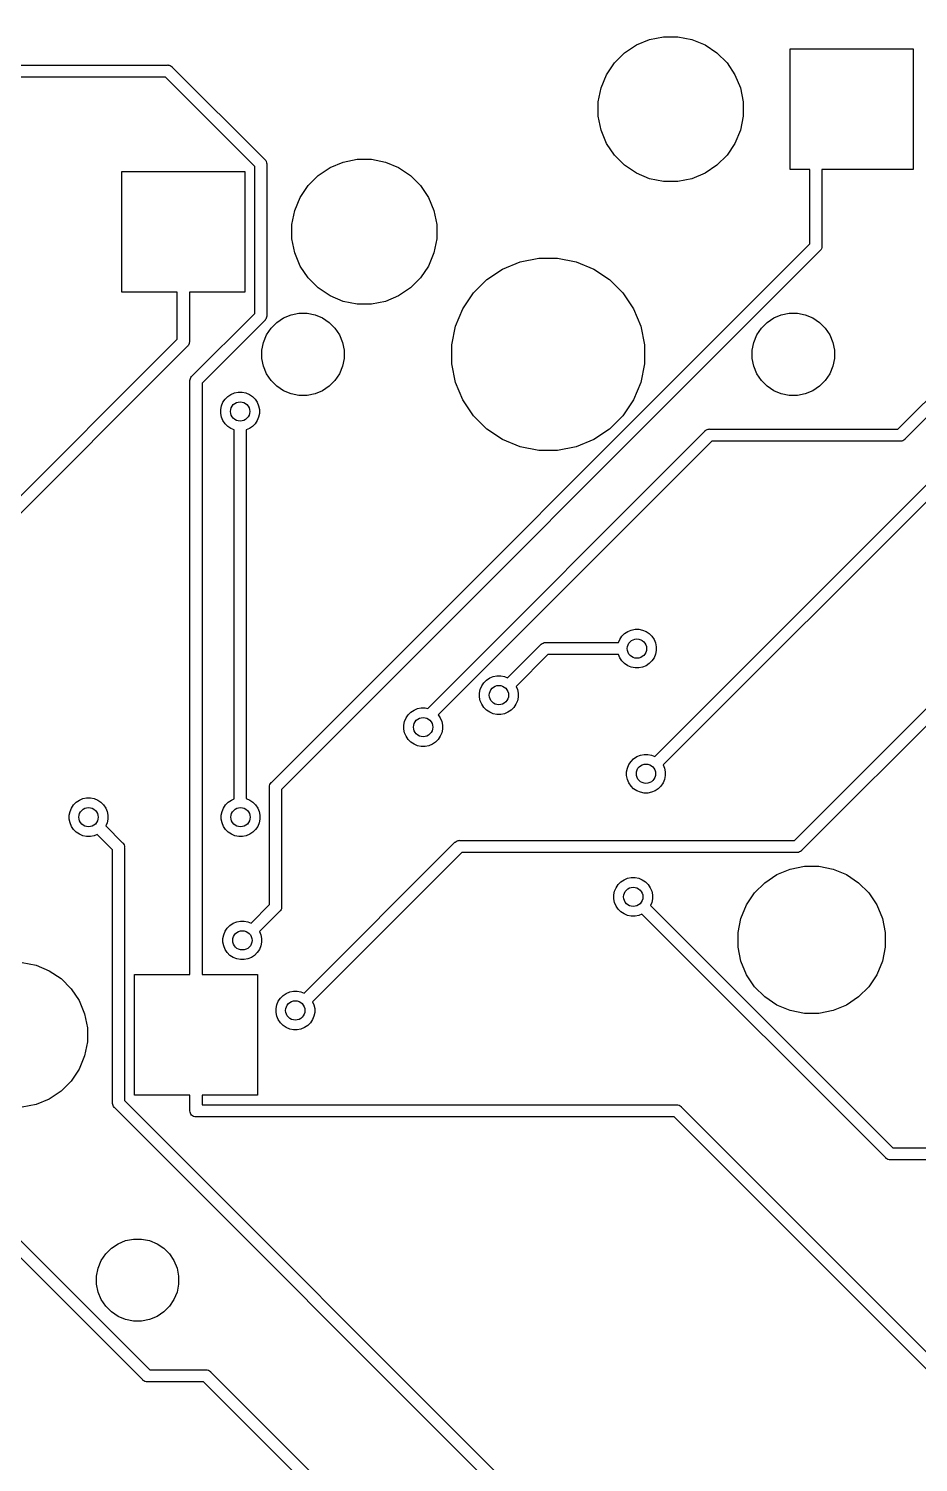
# Model space of a CAD drawing. Extents: x 1.2 to 14.9, y -4.9 to -0.3.
# Drawn here: x 10.506 to 11.232, y -3.134 to -1.964 of the extents above; entities that cross this region are included whole.
import ezdxf

# ---------------------------------------------------------------- set-up
doc = ezdxf.new("R2010")
doc.units = 0
doc.header["$MEASUREMENT"] = 0
doc.layers.add('BLACK', color=7, linetype='CONTINUOUS')

msp = doc.modelspace()

# ---------------------------------------------------------------- linework, layer by layer
at = {"layer": 'BLACK', "linetype": 'CONTINUOUS'}
for p, q in [((11.0169, -2.55794), (12.2176, -1.35726)), ((12.2233, -1.36549), (11.0239, -2.5649)), ((11.2154, -2.29093), (11.7995, -1.70678)), ((11.8065, -1.71374), (11.221, -2.29916)), ((11.002, -1.97767), (11.0128, -1.97321)), ((11.0128, -1.97321), (11.0242, -1.97094)), ((11.0242, -1.97094), (11.0358, -1.97094)), ((11.0358, -1.97094), (11.0472, -1.97321)), ((11.0472, -1.97321), (11.058, -1.97767)), ((10.9841, -1.99235), (10.9924, -1.98413)), ((10.9924, -1.98413), (11.002, -1.97767)), ((11.058, -1.97767), (11.0676, -1.98413)), ((11.0676, -1.98413), (11.0759, -1.99235)), ((11.1274, -2.07921), (11.1274, -1.98079)), ((11.1274, -1.98079), (11.2278, -1.98079)), ((11.2278, -1.98079), (11.2278, -2.07921)), ((10.4728, -1.99407), (10.6195, -1.99407)), ((10.6195, -1.99407), (10.6197, -1.99404)), ((10.6197, -1.99404), (10.6199, -1.99407)), ((10.6199, -1.99407), (10.6199, -1.99407)), ((10.6199, -1.99407), (10.6207, -1.99414)), ((10.6207, -1.99414), (10.6216, -1.99442)), ((10.6216, -1.99442), (10.6224, -1.99488)), ((10.6224, -1.99488), (10.6232, -1.99549)), ((10.6232, -1.99549), (10.6233, -1.99568)), ((10.6233, -1.99568), (10.6988, -2.07113)), ((10.9777, -2.00203), (10.9841, -1.99235)), ((11.0759, -1.99235), (11.0823, -2.00203)), ((10.6177, -2.00391), (10.4728, -2.00391)), ((10.6906, -2.07681), (10.6177, -2.00391)), ((10.9732, -2.01277), (10.9777, -2.00203)), ((11.0823, -2.00203), (11.0868, -2.01277)), ((10.9709, -2.02418), (10.9732, -2.01277)), ((11.0868, -2.01277), (11.0891, -2.02418)), ((10.9709, -2.03582), (10.9709, -2.02418)), ((11.0891, -2.02418), (11.0891, -2.03582)), ((10.9732, -2.04723), (10.9709, -2.03582)), ((11.0891, -2.03582), (11.0868, -2.04723)), ((10.9777, -2.05797), (10.9732, -2.04723)), ((11.0868, -2.04723), (11.0823, -2.05797)), ((10.9841, -2.06765), (10.9777, -2.05797)), ((10.9924, -2.07587), (10.9841, -2.06765)), ((11.0759, -2.06765), (11.0676, -2.07587)), ((11.0823, -2.05797), (11.0759, -2.06765)), ((10.5822, -2.17921), (10.5822, -2.08079)), ((10.5822, -2.08079), (10.6826, -2.08079)), ((10.6826, -2.08079), (10.6826, -2.17921)), ((10.6906, -2.19664), (10.6906, -2.07681)), ((10.6988, -2.07113), (10.699, -2.07128)), ((10.699, -2.07128), (10.6991, -2.07147)), ((10.6991, -2.07147), (10.6991, -2.07147)), ((10.6991, -2.07147), (10.6996, -2.07203)), ((10.6996, -2.07203), (10.6998, -2.07248)), ((10.6998, -2.07248), (10.7, -2.07288)), ((10.7, -2.07288), (10.7003, -2.07381)), ((10.7003, -2.07381), (10.7004, -2.07453)), ((10.7004, -2.07453), (10.7004, -2.07453)), ((10.7004, -2.07453), (10.7004, -2.07478)), ((10.7004, -2.07478), (10.7004, -2.07502)), ((10.7004, -2.07502), (10.7004, -2.19844)), ((10.7424, -2.08413), (10.752, -2.07767)), ((10.752, -2.07767), (10.7628, -2.07321)), ((10.7628, -2.07321), (10.7742, -2.07094)), ((10.7742, -2.07094), (10.7858, -2.07094)), ((10.7858, -2.07094), (10.7972, -2.07321)), ((10.7972, -2.07321), (10.808, -2.07767)), ((10.808, -2.07767), (10.8176, -2.08413)), ((11.002, -2.08233), (10.9924, -2.07587)), ((11.0676, -2.07587), (11.058, -2.08233)), ((11.1434, -2.07921), (11.1274, -2.07921)), ((11.1434, -2.13992), (11.1434, -2.07921)), ((11.2278, -2.07921), (11.1533, -2.07921)), ((11.1533, -2.07921), (11.1533, -2.14172)), ((10.7277, -2.10203), (10.7341, -2.09235)), ((10.7341, -2.09235), (10.7424, -2.08413)), ((10.8176, -2.08413), (10.8259, -2.09235)), ((10.8259, -2.09235), (10.8323, -2.10203)), ((11.0128, -2.08679), (11.002, -2.08233)), ((11.0242, -2.08906), (11.0128, -2.08679)), ((11.0358, -2.08906), (11.0242, -2.08906)), ((11.0472, -2.08679), (11.0358, -2.08906)), ((11.058, -2.08233), (11.0472, -2.08679)), ((10.7232, -2.11277), (10.7277, -2.10203)), ((10.8323, -2.10203), (10.8368, -2.11277)), ((10.7209, -2.12418), (10.7232, -2.11277)), ((10.8368, -2.11277), (10.8391, -2.12418)), ((10.7209, -2.13582), (10.7209, -2.12418)), ((10.8391, -2.12418), (10.8391, -2.13582)), ((10.7232, -2.14723), (10.7209, -2.13582)), ((10.8391, -2.13582), (10.8368, -2.14723)), ((10.7043, -2.57911), (11.1434, -2.13992)), ((11.1517, -2.14561), (10.7125, -2.58479)), ((10.7277, -2.15797), (10.7232, -2.14723)), ((10.8368, -2.14723), (10.8323, -2.15797)), ((11.1519, -2.14545), (11.1517, -2.14561)), ((11.152, -2.14527), (11.1519, -2.14545)), ((11.1525, -2.1447), (11.152, -2.14527)), ((11.152, -2.14527), (11.152, -2.14527)), ((11.1526, -2.14456), (11.1525, -2.1447)), ((11.1529, -2.14385), (11.1526, -2.14456)), ((11.1532, -2.14292), (11.1529, -2.14385)), ((11.1533, -2.1422), (11.1532, -2.14292)), ((11.1533, -2.14172), (11.1533, -2.14196)), ((11.1533, -2.14196), (11.1533, -2.1422)), ((11.1533, -2.1422), (11.1533, -2.1422)), ((10.7341, -2.16765), (10.7277, -2.15797)), ((10.8323, -2.15797), (10.8259, -2.16765)), ((10.88, -2.16903), (10.8928, -2.16043)), ((10.8928, -2.16043), (10.9071, -2.15452)), ((10.9071, -2.15452), (10.9223, -2.1515)), ((10.9223, -2.1515), (10.9377, -2.1515)), ((10.9377, -2.1515), (10.9529, -2.15452)), ((10.9529, -2.15452), (10.9672, -2.16043)), ((10.9672, -2.16043), (10.98, -2.16903)), ((10.7424, -2.17587), (10.7341, -2.16765)), ((10.8259, -2.16765), (10.8176, -2.17587)), ((10.869, -2.17996), (10.88, -2.16903)), ((10.98, -2.16903), (10.991, -2.17996)), ((10.6274, -2.17921), (10.5822, -2.17921)), ((10.6274, -2.19178), (10.6274, -2.17921)), ((10.6826, -2.17921), (10.6373, -2.17921)), ((10.6373, -2.17921), (10.6373, -2.21951)), ((10.752, -2.18233), (10.7424, -2.17587)), ((10.7628, -2.18679), (10.752, -2.18233)), ((10.808, -2.18233), (10.7972, -2.18679)), ((10.8176, -2.17587), (10.808, -2.18233)), ((10.8604, -2.19282), (10.869, -2.17996)), ((10.991, -2.17996), (10.9996, -2.19282)), ((10.6274, -2.21772), (10.6274, -2.19178)), ((10.6393, -2.24787), (10.6906, -2.19664)), ((10.7141, -2.20031), (10.7202, -2.19779)), ((10.7202, -2.19779), (10.7267, -2.1965)), ((10.7267, -2.1965), (10.7333, -2.1965)), ((10.7333, -2.1965), (10.7398, -2.19779)), ((10.7398, -2.19779), (10.7459, -2.20031)), ((10.7742, -2.18906), (10.7628, -2.18679)), ((10.7858, -2.18906), (10.7742, -2.18906)), ((10.7972, -2.18679), (10.7858, -2.18906)), ((10.8545, -2.2071), (10.8604, -2.19282)), ((10.9996, -2.19282), (11.0055, -2.2071)), ((11.1141, -2.20031), (11.1202, -2.19779)), ((11.1202, -2.19779), (11.1267, -2.1965)), ((11.1267, -2.1965), (11.1333, -2.1965)), ((11.1311, -2.62637), (11.5604, -2.19709)), ((11.1333, -2.1965), (11.1398, -2.19779)), ((11.1398, -2.19779), (11.1459, -2.20031)), ((10.6988, -2.20233), (10.6476, -2.25356)), ((10.699, -2.20218), (10.6988, -2.20233)), ((10.6991, -2.20199), (10.699, -2.20218)), ((10.6996, -2.20143), (10.6991, -2.20199)), ((10.6991, -2.20199), (10.6991, -2.20199)), ((10.7, -2.20057), (10.6996, -2.20143)), ((10.6996, -2.20143), (10.6996, -2.20143)), ((10.7003, -2.19965), (10.7, -2.20057)), ((10.7004, -2.19892), (10.7003, -2.19965)), ((10.7003, -2.21413), (10.704, -2.20864)), ((10.7004, -2.19844), (10.7004, -2.19868)), ((10.7004, -2.19868), (10.7004, -2.19892)), ((10.7004, -2.19892), (10.7004, -2.19892)), ((10.704, -2.20864), (10.7086, -2.20398)), ((10.7086, -2.20398), (10.7141, -2.20031)), ((10.7459, -2.20031), (10.7514, -2.20398)), ((10.7514, -2.20398), (10.756, -2.20864)), ((10.756, -2.20864), (10.7597, -2.21413)), ((10.8515, -2.22227), (10.8545, -2.2071)), ((11.0055, -2.2071), (11.0085, -2.22227)), ((11.1003, -2.21413), (11.104, -2.20864)), ((11.104, -2.20864), (11.1086, -2.20398)), ((11.1086, -2.20398), (11.1141, -2.20031)), ((11.5686, -2.20278), (11.1368, -2.6346)), ((11.1459, -2.20031), (11.1514, -2.20398)), ((11.1514, -2.20398), (11.156, -2.20864)), ((11.156, -2.20864), (11.1597, -2.21413)), ((10.3198, -2.52536), (10.6274, -2.21772)), ((10.637, -2.2214), (10.6369, -2.22165)), ((10.6372, -2.22072), (10.637, -2.2214)), ((10.6373, -2.22), (10.6372, -2.22072)), ((10.6373, -2.21951), (10.6373, -2.21976)), ((10.6373, -2.21976), (10.6373, -2.22)), ((10.6373, -2.22), (10.6373, -2.22)), ((10.6965, -2.2267), (10.6978, -2.22023)), ((10.6978, -2.22023), (10.7003, -2.21413)), ((10.7597, -2.21413), (10.7622, -2.22023)), ((10.7622, -2.22023), (10.7635, -2.2267)), ((11.0965, -2.2267), (11.0978, -2.22023)), ((11.0978, -2.22023), (11.1003, -2.21413)), ((11.1597, -2.21413), (11.1622, -2.22023)), ((11.1622, -2.22023), (11.1635, -2.2267)), ((10.6357, -2.22341), (10.3255, -2.53359)), ((10.6359, -2.22325), (10.6357, -2.22341)), ((10.6361, -2.22296), (10.6359, -2.22325)), ((10.6365, -2.2225), (10.6361, -2.22296)), ((10.6369, -2.22165), (10.6365, -2.2225)), ((10.6965, -2.2333), (10.6965, -2.2267)), ((10.7635, -2.2267), (10.7635, -2.2333)), ((10.8515, -2.23773), (10.8515, -2.22227)), ((11.0085, -2.22227), (11.0085, -2.23773)), ((11.0965, -2.2333), (11.0965, -2.2267)), ((11.1635, -2.2267), (11.1635, -2.2333)), ((10.6978, -2.23977), (10.6965, -2.2333)), ((10.7003, -2.24587), (10.6978, -2.23977)), ((10.7622, -2.23977), (10.7597, -2.24587)), ((10.7635, -2.2333), (10.7622, -2.23977)), ((10.8545, -2.2529), (10.8515, -2.23773)), ((11.0085, -2.23773), (11.0055, -2.2529)), ((11.0978, -2.23977), (11.0965, -2.2333)), ((11.1003, -2.24587), (11.0978, -2.23977)), ((11.1622, -2.23977), (11.1597, -2.24587)), ((11.1635, -2.2333), (11.1622, -2.23977)), ((10.6377, -2.25128), (10.6378, -2.25056)), ((10.6377, -2.25152), (10.6377, -2.25128)), ((10.6377, -2.25128), (10.6377, -2.25128)), ((10.6377, -2.25176), (10.6377, -2.25152)), ((10.6377, -2.73579), (10.6377, -2.25176)), ((10.6378, -2.25056), (10.6381, -2.24963)), ((10.6381, -2.24963), (10.6385, -2.24878)), ((10.6385, -2.24878), (10.6391, -2.24803)), ((10.6391, -2.24803), (10.6393, -2.24787)), ((10.6476, -2.25356), (10.6476, -2.73579)), ((10.704, -2.25135), (10.7003, -2.24587)), ((10.7086, -2.25602), (10.704, -2.25135)), ((10.7141, -2.25969), (10.7086, -2.25602)), ((10.7514, -2.25602), (10.7459, -2.25969)), ((10.756, -2.25135), (10.7514, -2.25602)), ((10.7597, -2.24587), (10.756, -2.25135)), ((10.8604, -2.26718), (10.8545, -2.2529)), ((11.0055, -2.2529), (10.9996, -2.26718)), ((11.104, -2.25135), (11.1003, -2.24587)), ((11.1086, -2.25602), (11.104, -2.25135)), ((11.1141, -2.25969), (11.1086, -2.25602)), ((11.1514, -2.25602), (11.1459, -2.25969)), ((11.156, -2.25135), (11.1514, -2.25602)), ((11.1597, -2.24587), (11.156, -2.25135)), ((10.6647, -2.26914), (10.6665, -2.26656)), ((10.6665, -2.26656), (10.6687, -2.26437)), ((10.6687, -2.26437), (10.6712, -2.26264)), ((10.6712, -2.26264), (10.6741, -2.26146)), ((10.6741, -2.26146), (10.6771, -2.26085)), ((10.6771, -2.26085), (10.6803, -2.26085)), ((10.6803, -2.26085), (10.6833, -2.26146)), ((10.6833, -2.26146), (10.6862, -2.26264)), ((10.6862, -2.26264), (10.6887, -2.26437)), ((10.6887, -2.26437), (10.6909, -2.26656)), ((10.6909, -2.26656), (10.6927, -2.26914)), ((10.7202, -2.26221), (10.7141, -2.25969)), ((10.7267, -2.2635), (10.7202, -2.26221)), ((10.7333, -2.2635), (10.7267, -2.2635)), ((10.7398, -2.26221), (10.7333, -2.2635)), ((10.7459, -2.25969), (10.7398, -2.26221)), ((10.869, -2.28004), (10.8604, -2.26718)), ((10.9996, -2.26718), (10.991, -2.28004)), ((11.1202, -2.26221), (11.1141, -2.25969)), ((11.1267, -2.2635), (11.1202, -2.26221)), ((11.1333, -2.2635), (11.1267, -2.2635)), ((11.1398, -2.26221), (11.1333, -2.2635)), ((11.1459, -2.25969), (11.1398, -2.26221)), ((10.663, -2.27505), (10.6636, -2.272)), ((10.663, -2.27815), (10.663, -2.27505)), ((10.6636, -2.28119), (10.663, -2.27815)), ((10.6636, -2.272), (10.6647, -2.26914)), ((10.6927, -2.26914), (10.6938, -2.272)), ((10.6938, -2.272), (10.6944, -2.27505)), ((10.6944, -2.27815), (10.6938, -2.28119)), ((10.6944, -2.27505), (10.6944, -2.27815)), ((10.6647, -2.28406), (10.6636, -2.28119)), ((10.6665, -2.28664), (10.6647, -2.28406)), ((10.6687, -2.28883), (10.6665, -2.28664)), ((10.6712, -2.29055), (10.6687, -2.28883)), ((10.6738, -2.29161), (10.6712, -2.29055)), ((10.6738, -2.59262), (10.6738, -2.29161)), ((10.6862, -2.29055), (10.6836, -2.29161)), ((10.6836, -2.29161), (10.6836, -2.59236)), ((10.6887, -2.28883), (10.6862, -2.29055)), ((10.6909, -2.28664), (10.6887, -2.28883)), ((10.6927, -2.28406), (10.6909, -2.28664)), ((10.6938, -2.28119), (10.6927, -2.28406)), ((10.88, -2.29097), (10.869, -2.28004)), ((10.8928, -2.29957), (10.88, -2.29097)), ((10.98, -2.29097), (10.9672, -2.29957)), ((10.991, -2.28004), (10.98, -2.29097)), ((11.0587, -2.29173), (11.0596, -2.29128)), ((11.0596, -2.29128), (11.0598, -2.2912)), ((11.0598, -2.2912), (11.0605, -2.291)), ((11.0605, -2.291), (11.0612, -2.29093)), ((11.0612, -2.29093), (11.0615, -2.2909)), ((11.0612, -2.29093), (11.0612, -2.29093)), ((11.0615, -2.2909), (11.0617, -2.29093)), ((11.0617, -2.29093), (11.2154, -2.29093)), ((10.8317, -2.51871), (11.0578, -2.29254)), ((11.0635, -2.30077), (10.8403, -2.52401)), ((10.9071, -2.30548), (10.8928, -2.29957)), ((10.9672, -2.29957), (10.9529, -2.30548)), ((11.0578, -2.29254), (11.058, -2.29235)), ((11.058, -2.29235), (11.0582, -2.2922)), ((11.0582, -2.2922), (11.0587, -2.29173)), ((11.2172, -2.30077), (11.0635, -2.30077)), ((11.2174, -2.30079), (11.2172, -2.30077)), ((11.2176, -2.30077), (11.2174, -2.30079)), ((11.2184, -2.3007), (11.2176, -2.30077)), ((11.2176, -2.30077), (11.2176, -2.30077)), ((11.2193, -2.30042), (11.2184, -2.3007)), ((11.2201, -2.29996), (11.2193, -2.30042)), ((11.2209, -2.29934), (11.2201, -2.29996)), ((11.221, -2.29916), (11.2209, -2.29934)), ((10.9223, -2.3085), (10.9071, -2.30548)), ((10.9377, -2.3085), (10.9223, -2.3085)), ((10.9529, -2.30548), (10.9377, -2.3085)), ((10.9949, -2.45604), (10.9978, -2.45486)), ((10.9978, -2.45486), (11.0009, -2.45425)), ((11.0009, -2.45425), (11.004, -2.45425)), ((11.004, -2.45425), (11.007, -2.45486)), ((11.007, -2.45486), (11.0099, -2.45604)), ((10.8969, -2.49384), (10.9241, -2.46669)), ((10.9241, -2.46669), (10.9242, -2.4665)), ((10.9242, -2.4665), (10.9244, -2.46635)), ((10.9244, -2.46635), (10.925, -2.46589)), ((10.9244, -2.46635), (10.9244, -2.46635)), ((10.925, -2.46589), (10.9258, -2.46543)), ((10.925, -2.46589), (10.925, -2.46589)), ((10.925, -2.46589), (10.925, -2.46589)), ((10.9258, -2.46543), (10.9267, -2.46515)), ((10.9267, -2.46515), (10.9275, -2.46508)), ((10.9275, -2.46508), (10.9277, -2.46505)), ((10.9275, -2.46508), (10.9275, -2.46508)), ((10.9277, -2.46505), (10.928, -2.46508)), ((10.928, -2.46508), (10.9874, -2.46508)), ((10.9874, -2.46508), (10.9884, -2.46254)), ((10.9884, -2.46254), (10.9902, -2.45996)), ((10.9902, -2.45996), (10.9924, -2.45777)), ((10.9924, -2.45777), (10.9949, -2.45604)), ((11.0099, -2.45604), (11.0124, -2.45777)), ((11.0124, -2.45777), (11.0146, -2.45996)), ((11.0146, -2.45996), (11.0164, -2.46254)), ((11.0164, -2.46254), (11.0175, -2.46541)), ((11.0175, -2.46541), (11.0181, -2.46845)), ((10.9298, -2.47492), (10.9039, -2.5008)), ((10.9874, -2.47492), (10.9298, -2.47492)), ((10.9884, -2.47746), (10.9874, -2.47492)), ((10.9902, -2.48004), (10.9884, -2.47746)), ((11.0164, -2.47746), (11.0146, -2.48004)), ((11.0175, -2.47459), (11.0164, -2.47746)), ((11.0181, -2.47155), (11.0175, -2.47459)), ((11.0181, -2.46845), (11.0181, -2.47155)), ((10.9924, -2.48223), (10.9902, -2.48004)), ((10.9949, -2.48396), (10.9924, -2.48223)), ((10.9978, -2.48514), (10.9949, -2.48396)), ((11.0009, -2.48575), (10.9978, -2.48514)), ((11.004, -2.48575), (11.0009, -2.48575)), ((11.007, -2.48514), (11.004, -2.48575)), ((11.0099, -2.48396), (11.007, -2.48514)), ((11.0124, -2.48223), (11.0099, -2.48396)), ((11.0146, -2.48004), (11.0124, -2.48223)), ((10.8746, -2.50334), (10.8758, -2.50047)), ((10.8758, -2.50047), (10.8776, -2.49789)), ((10.8776, -2.49789), (10.8797, -2.4957)), ((10.8797, -2.4957), (10.8823, -2.49397)), ((10.8823, -2.49397), (10.8852, -2.49279)), ((10.8852, -2.49279), (10.8882, -2.49218)), ((10.8882, -2.49218), (10.8913, -2.49218)), ((10.8913, -2.49218), (10.8944, -2.49279)), ((10.8944, -2.49279), (10.8969, -2.49384)), ((10.9039, -2.5008), (10.9049, -2.50334)), ((10.874, -2.50638), (10.8746, -2.50334)), ((10.874, -2.50948), (10.874, -2.50638)), ((10.8746, -2.51252), (10.874, -2.50948)), ((10.8758, -2.51539), (10.8746, -2.51252)), ((10.9049, -2.51252), (10.9037, -2.51539)), ((10.9049, -2.50334), (10.9055, -2.50638)), ((10.9055, -2.50948), (10.9049, -2.51252)), ((10.9055, -2.50638), (10.9055, -2.50948)), ((10.8141, -2.52658), (10.8158, -2.524)), ((10.8158, -2.524), (10.818, -2.52181)), ((10.818, -2.52181), (10.8206, -2.52009)), ((10.8206, -2.52009), (10.8235, -2.5189)), ((10.8235, -2.5189), (10.8265, -2.5183)), ((10.8265, -2.5183), (10.8296, -2.5183)), ((10.8296, -2.5183), (10.8317, -2.51871)), ((10.8403, -2.52401), (10.842, -2.52658)), ((10.8776, -2.51797), (10.8758, -2.51539)), ((10.8797, -2.52016), (10.8776, -2.51797)), ((10.8823, -2.52188), (10.8797, -2.52016)), ((10.8852, -2.52307), (10.8823, -2.52188)), ((10.8882, -2.52368), (10.8852, -2.52307)), ((10.8913, -2.52368), (10.8882, -2.52368)), ((10.8944, -2.52307), (10.8913, -2.52368)), ((10.8972, -2.52188), (10.8944, -2.52307)), ((10.8998, -2.52016), (10.8972, -2.52188)), ((10.902, -2.51797), (10.8998, -2.52016)), ((10.9037, -2.51539), (10.902, -2.51797)), ((10.8123, -2.53249), (10.8129, -2.52945)), ((10.8123, -2.53559), (10.8123, -2.53249)), ((10.8129, -2.53864), (10.8123, -2.53559)), ((10.8129, -2.52945), (10.8141, -2.52658)), ((10.842, -2.52658), (10.8432, -2.52945)), ((10.8432, -2.52945), (10.8438, -2.53249)), ((10.8438, -2.53559), (10.8432, -2.53864)), ((10.8438, -2.53249), (10.8438, -2.53559)), ((10.8141, -2.5415), (10.8129, -2.53864)), ((10.8158, -2.54408), (10.8141, -2.5415)), ((10.818, -2.54628), (10.8158, -2.54408)), ((10.8206, -2.548), (10.818, -2.54628)), ((10.8235, -2.54919), (10.8206, -2.548)), ((10.8355, -2.548), (10.8326, -2.54919)), ((10.8381, -2.54628), (10.8355, -2.548)), ((10.8403, -2.54408), (10.8381, -2.54628)), ((10.842, -2.5415), (10.8403, -2.54408)), ((10.8432, -2.53864), (10.842, -2.5415)), ((10.8265, -2.54979), (10.8235, -2.54919)), ((10.8296, -2.54979), (10.8265, -2.54979)), ((10.8326, -2.54919), (10.8296, -2.54979)), ((10.9976, -2.56199), (10.9997, -2.5598)), ((10.9997, -2.5598), (11.0023, -2.55808)), ((11.0023, -2.55808), (11.0052, -2.55689)), ((11.0052, -2.55689), (11.0082, -2.55628)), ((11.0082, -2.55628), (11.0113, -2.55628)), ((11.0113, -2.55628), (11.0144, -2.55689)), ((11.0144, -2.55689), (11.0169, -2.55794)), ((10.994, -2.57048), (10.9946, -2.56744)), ((10.994, -2.57358), (10.994, -2.57048)), ((10.9946, -2.56744), (10.9958, -2.56457)), ((10.9958, -2.56457), (10.9976, -2.56199)), ((11.0239, -2.5649), (11.0249, -2.56744)), ((11.0249, -2.56744), (11.0255, -2.57048)), ((11.0255, -2.57048), (11.0255, -2.57358)), ((10.7026, -2.58251), (10.7027, -2.58179)), ((10.7026, -2.58276), (10.7026, -2.58251)), ((10.7026, -2.58251), (10.7026, -2.58251)), ((10.7026, -2.583), (10.7026, -2.58276)), ((10.7026, -2.67877), (10.7026, -2.583)), ((10.7027, -2.58179), (10.703, -2.58086)), ((10.703, -2.58086), (10.7035, -2.58001)), ((10.7035, -2.58001), (10.7041, -2.57926)), ((10.7041, -2.57926), (10.7043, -2.57911)), ((10.9946, -2.57663), (10.994, -2.57358)), ((10.9958, -2.57949), (10.9946, -2.57663)), ((10.9976, -2.58207), (10.9958, -2.57949)), ((10.9997, -2.58426), (10.9976, -2.58207)), ((11.022, -2.58207), (11.0198, -2.58426)), ((11.0237, -2.57949), (11.022, -2.58207)), ((11.0249, -2.57663), (11.0237, -2.57949)), ((11.0255, -2.57358), (11.0249, -2.57663)), ((10.5428, -2.59746), (10.545, -2.59527)), ((10.545, -2.59527), (10.5475, -2.59354)), ((10.5475, -2.59354), (10.5504, -2.59236)), ((10.5504, -2.59236), (10.5534, -2.59175)), ((10.5534, -2.59175), (10.5565, -2.59175)), ((10.5565, -2.59175), (10.5596, -2.59236)), ((10.5596, -2.59236), (10.5625, -2.59354)), ((10.5625, -2.59354), (10.565, -2.59527)), ((10.565, -2.59527), (10.5672, -2.59746)), ((10.6668, -2.59746), (10.669, -2.59527)), ((10.669, -2.59527), (10.6716, -2.59354)), ((10.6716, -2.59354), (10.6738, -2.59262)), ((10.6836, -2.59236), (10.6865, -2.59354)), ((10.6865, -2.59354), (10.6891, -2.59527)), ((10.6891, -2.59527), (10.6912, -2.59746)), ((10.7125, -2.58479), (10.7125, -2.68057)), ((11.0023, -2.58599), (10.9997, -2.58426)), ((11.0052, -2.58717), (11.0023, -2.58599)), ((11.0082, -2.58778), (11.0052, -2.58717)), ((11.0113, -2.58778), (11.0082, -2.58778)), ((11.0144, -2.58717), (11.0113, -2.58778)), ((11.0172, -2.58599), (11.0144, -2.58717)), ((11.0198, -2.58426), (11.0172, -2.58599)), ((10.5392, -2.60595), (10.5399, -2.60291)), ((10.5392, -2.60905), (10.5392, -2.60595)), ((10.5399, -2.60291), (10.541, -2.60004)), ((10.541, -2.60004), (10.5428, -2.59746)), ((10.5672, -2.59746), (10.569, -2.60004)), ((10.569, -2.60004), (10.5701, -2.60291)), ((10.5701, -2.60291), (10.5707, -2.60595)), ((10.5707, -2.60595), (10.5707, -2.60905)), ((10.6633, -2.60595), (10.6639, -2.60291)), ((10.6633, -2.60905), (10.6633, -2.60595)), ((10.6639, -2.60291), (10.6651, -2.60004)), ((10.6651, -2.60004), (10.6668, -2.59746)), ((10.6912, -2.59746), (10.693, -2.60004)), ((10.693, -2.60004), (10.6942, -2.60291)), ((10.6942, -2.60291), (10.6948, -2.60595)), ((10.6948, -2.60595), (10.6948, -2.60905)), ((10.5399, -2.61209), (10.5392, -2.60905)), ((10.541, -2.61496), (10.5399, -2.61209)), ((10.5428, -2.61754), (10.541, -2.61496)), ((10.545, -2.61973), (10.5428, -2.61754)), ((10.5701, -2.61209), (10.5691, -2.61463)), ((10.5691, -2.61463), (10.5828, -2.62837)), ((10.5707, -2.60905), (10.5701, -2.61209)), ((10.6639, -2.61209), (10.6633, -2.60905)), ((10.6651, -2.61496), (10.6639, -2.61209)), ((10.6668, -2.61754), (10.6651, -2.61496)), ((10.669, -2.61973), (10.6668, -2.61754)), ((10.6912, -2.61754), (10.6891, -2.61973)), ((10.693, -2.61496), (10.6912, -2.61754)), ((10.6942, -2.61209), (10.693, -2.61496)), ((10.6948, -2.60905), (10.6942, -2.61209)), ((10.5992, -3.06642), (10.1635, -2.63066)), ((10.1692, -2.62243), (10.6049, -3.05819)), ((10.5475, -2.62146), (10.545, -2.61973)), ((10.5504, -2.62264), (10.5475, -2.62146)), ((10.5534, -2.62325), (10.5504, -2.62264)), ((10.5565, -2.62325), (10.5534, -2.62325)), ((10.5596, -2.62264), (10.5565, -2.62325)), ((10.5621, -2.62159), (10.5596, -2.62264)), ((10.5746, -2.63406), (10.5621, -2.62159)), ((10.5828, -2.62837), (10.583, -2.62853)), ((10.583, -2.62853), (10.5832, -2.62871)), ((10.5832, -2.62871), (10.5832, -2.62871)), ((10.5832, -2.62871), (10.5834, -2.62898)), ((10.5834, -2.62898), (10.5836, -2.62928)), ((10.5836, -2.62928), (10.5841, -2.63013)), ((10.5841, -2.63013), (10.5844, -2.63106)), ((10.6716, -2.62146), (10.669, -2.61973)), ((10.6744, -2.62264), (10.6716, -2.62146)), ((10.6775, -2.62325), (10.6744, -2.62264)), ((10.6806, -2.62325), (10.6775, -2.62325)), ((10.6836, -2.62264), (10.6806, -2.62325)), ((10.6865, -2.62146), (10.6836, -2.62264)), ((10.6891, -2.61973), (10.6865, -2.62146)), ((10.7309, -2.75101), (10.8539, -2.62799)), ((10.8539, -2.62799), (10.8541, -2.6278)), ((10.8541, -2.6278), (10.8548, -2.62718)), ((10.8548, -2.62718), (10.8557, -2.62673)), ((10.8557, -2.62673), (10.8566, -2.62645)), ((10.8566, -2.62645), (10.8573, -2.62637)), ((10.8573, -2.62637), (10.8575, -2.62635)), ((10.8573, -2.62637), (10.8573, -2.62637)), ((10.8575, -2.62635), (10.8578, -2.62637)), ((10.8578, -2.62637), (11.1311, -2.62637)), ((10.5746, -2.84046), (10.5746, -2.63406)), ((10.5844, -2.63106), (10.5844, -2.63178)), ((10.5844, -2.63178), (10.5844, -2.63178)), ((10.5844, -2.63178), (10.5845, -2.63202)), ((10.5845, -2.63202), (10.5844, -2.63226)), ((10.5844, -2.63226), (10.5844, -2.83867)), ((10.8596, -2.63622), (10.7378, -2.75797)), ((11.1329, -2.63622), (10.8596, -2.63622)), ((11.1331, -2.63624), (11.1329, -2.63622)), ((11.1333, -2.63622), (11.1331, -2.63624)), ((11.1341, -2.63615), (11.1333, -2.63622)), ((11.1333, -2.63622), (11.1333, -2.63622)), ((11.135, -2.63586), (11.1341, -2.63615)), ((11.1359, -2.63541), (11.135, -2.63586)), ((11.1366, -2.63479), (11.1359, -2.63541)), ((11.1368, -2.6346), (11.1366, -2.63479)), ((11.1166, -2.65433), (11.1275, -2.64981)), ((11.1275, -2.64981), (11.1391, -2.6475)), ((11.1391, -2.6475), (11.1509, -2.6475)), ((11.1509, -2.6475), (11.1625, -2.64981)), ((11.1625, -2.64981), (11.1734, -2.65433)), ((10.9842, -2.66787), (10.9854, -2.66501)), ((10.9854, -2.66501), (10.9871, -2.66243)), ((10.9871, -2.66243), (10.9893, -2.66024)), ((10.9893, -2.66024), (10.9919, -2.65851)), ((10.9919, -2.65851), (10.9948, -2.65733)), ((10.9948, -2.65733), (10.9978, -2.65672)), ((10.9978, -2.65672), (11.0009, -2.65672)), ((11.0009, -2.65672), (11.004, -2.65733)), ((11.004, -2.65733), (11.0068, -2.65851)), ((11.0068, -2.65851), (11.0094, -2.66024)), ((11.0094, -2.66024), (11.0116, -2.66243)), ((11.0116, -2.66243), (11.0133, -2.66501)), ((11.0133, -2.66501), (11.0145, -2.66787)), ((11.0984, -2.66925), (11.1068, -2.66089)), ((11.1068, -2.66089), (11.1166, -2.65433)), ((11.1734, -2.65433), (11.1832, -2.66089)), ((11.1832, -2.66089), (11.1916, -2.66925)), ((10.9836, -2.67092), (10.9842, -2.66787)), ((10.9836, -2.67402), (10.9836, -2.67092)), ((10.9842, -2.67706), (10.9836, -2.67402)), ((10.9854, -2.67993), (10.9842, -2.67706)), ((11.0145, -2.67706), (11.0135, -2.6796)), ((11.0145, -2.66787), (11.0151, -2.67092)), ((11.0151, -2.67402), (11.0145, -2.67706)), ((11.0151, -2.67092), (11.0151, -2.67402)), ((11.0918, -2.67908), (11.0984, -2.66925)), ((11.1916, -2.66925), (11.1982, -2.67908)), ((10.6876, -2.69383), (10.7026, -2.67877)), ((10.7109, -2.68446), (10.6945, -2.70079)), ((10.7111, -2.6843), (10.7109, -2.68446)), ((10.7112, -2.68409), (10.7111, -2.6843)), ((10.7117, -2.68355), (10.7112, -2.68409)), ((10.7121, -2.6827), (10.7117, -2.68355)), ((10.7123, -2.68226), (10.7121, -2.6827)), ((10.7124, -2.68177), (10.7123, -2.68226)), ((10.7125, -2.68105), (10.7124, -2.68177)), ((10.7125, -2.68057), (10.7125, -2.68081)), ((10.7125, -2.68081), (10.7125, -2.68105)), ((10.7125, -2.68105), (10.7125, -2.68105)), ((10.9871, -2.68251), (10.9854, -2.67993)), ((10.9893, -2.6847), (10.9871, -2.68251)), ((10.9919, -2.68642), (10.9893, -2.6847)), ((10.9948, -2.68761), (10.9919, -2.68642)), ((10.9978, -2.68822), (10.9948, -2.68761)), ((11.0009, -2.68822), (10.9978, -2.68822)), ((11.004, -2.68761), (11.0009, -2.68822)), ((11.0065, -2.68656), (11.004, -2.68761)), ((11.2054, -2.88542), (11.0065, -2.68656)), ((11.0135, -2.6796), (11.2111, -2.87719)), ((11.0873, -2.69), (11.0918, -2.67908)), ((11.1982, -2.67908), (11.2027, -2.69)), ((10.6653, -2.70333), (10.6665, -2.70046)), ((10.6665, -2.70046), (10.6682, -2.69788)), ((10.6682, -2.69788), (10.6704, -2.69569)), ((10.6704, -2.69569), (10.673, -2.69397)), ((10.673, -2.69397), (10.6759, -2.69278)), ((10.6759, -2.69278), (10.6789, -2.69217)), ((10.6789, -2.69217), (10.682, -2.69217)), ((10.682, -2.69217), (10.685, -2.69278)), ((10.685, -2.69278), (10.6876, -2.69383)), ((10.6945, -2.70079), (10.6956, -2.70333)), ((11.085, -2.70159), (11.0873, -2.69)), ((11.2027, -2.69), (11.205, -2.70159)), ((10.6647, -2.70637), (10.6653, -2.70333)), ((10.6647, -2.70947), (10.6647, -2.70637)), ((10.6653, -2.71251), (10.6647, -2.70947)), ((10.6665, -2.71538), (10.6653, -2.71251)), ((10.6956, -2.71251), (10.6944, -2.71538)), ((10.6956, -2.70333), (10.6962, -2.70637)), ((10.6962, -2.70947), (10.6956, -2.71251)), ((10.6962, -2.70637), (10.6962, -2.70947)), ((11.085, -2.71341), (11.085, -2.70159)), ((11.205, -2.70159), (11.205, -2.71341)), ((10.6682, -2.71796), (10.6665, -2.71538)), ((10.6704, -2.72015), (10.6682, -2.71796)), ((10.673, -2.72188), (10.6704, -2.72015)), ((10.6759, -2.72306), (10.673, -2.72188)), ((10.6789, -2.72367), (10.6759, -2.72306)), ((10.682, -2.72367), (10.6789, -2.72367)), ((10.685, -2.72306), (10.682, -2.72367)), ((10.6879, -2.72188), (10.685, -2.72306)), ((10.6905, -2.72015), (10.6879, -2.72188)), ((10.6927, -2.71796), (10.6905, -2.72015)), ((10.6944, -2.71538), (10.6927, -2.71796)), ((11.0873, -2.725), (11.085, -2.71341)), ((11.205, -2.71341), (11.2027, -2.725)), ((10.5008, -2.72594), (10.5122, -2.72821)), ((10.5122, -2.72821), (10.523, -2.73267)), ((10.523, -2.73267), (10.5326, -2.73913)), ((10.5924, -2.83421), (10.5924, -2.73579)), ((10.5924, -2.73579), (10.6377, -2.73579)), ((10.6476, -2.73579), (10.6928, -2.73579)), ((10.6928, -2.73579), (10.6928, -2.83421)), ((11.0918, -2.73592), (11.0873, -2.725)), ((11.0984, -2.74575), (11.0918, -2.73592)), ((11.1982, -2.73592), (11.1916, -2.74575)), ((11.2027, -2.725), (11.1982, -2.73592)), ((10.5326, -2.73913), (10.5409, -2.74735)), ((10.5409, -2.74735), (10.5473, -2.75703)), ((11.1068, -2.75411), (11.0984, -2.74575)), ((11.1916, -2.74575), (11.1832, -2.75411)), ((10.5473, -2.75703), (10.5518, -2.76777)), ((10.7086, -2.76051), (10.7098, -2.75764)), ((10.7098, -2.75764), (10.7115, -2.75506)), ((10.7115, -2.75506), (10.7137, -2.75287)), ((10.7137, -2.75287), (10.7163, -2.75115)), ((10.7163, -2.75115), (10.7191, -2.74996)), ((10.7191, -2.74996), (10.7222, -2.74935)), ((10.7222, -2.74935), (10.7253, -2.74935)), ((10.7253, -2.74935), (10.7283, -2.74996)), ((10.7283, -2.74996), (10.7309, -2.75101)), ((10.7378, -2.75797), (10.7389, -2.76051)), ((11.1166, -2.76067), (11.1068, -2.75411)), ((11.1832, -2.75411), (11.1734, -2.76067)), ((10.5518, -2.76777), (10.5541, -2.77918)), ((10.708, -2.76355), (10.7086, -2.76051)), ((10.708, -2.76665), (10.708, -2.76355)), ((10.7086, -2.7697), (10.708, -2.76665)), ((10.7098, -2.77256), (10.7086, -2.7697)), ((10.7389, -2.7697), (10.7377, -2.77256)), ((10.7389, -2.76051), (10.7395, -2.76355)), ((10.7395, -2.76665), (10.7389, -2.7697)), ((10.7395, -2.76355), (10.7395, -2.76665)), ((11.1275, -2.76519), (11.1166, -2.76067)), ((11.1391, -2.7675), (11.1275, -2.76519)), ((11.1509, -2.7675), (11.1391, -2.7675)), ((11.1625, -2.76519), (11.1509, -2.7675)), ((11.1734, -2.76067), (11.1625, -2.76519)), ((10.5541, -2.77918), (10.5541, -2.79082)), ((10.7115, -2.77514), (10.7098, -2.77256)), ((10.7137, -2.77733), (10.7115, -2.77514)), ((10.7163, -2.77906), (10.7137, -2.77733)), ((10.7191, -2.78025), (10.7163, -2.77906)), ((10.7222, -2.78085), (10.7191, -2.78025)), ((10.7253, -2.78085), (10.7222, -2.78085)), ((10.7283, -2.78025), (10.7253, -2.78085)), ((10.7312, -2.77906), (10.7283, -2.78025)), ((10.7338, -2.77733), (10.7312, -2.77906)), ((10.736, -2.77514), (10.7338, -2.77733)), ((10.7377, -2.77256), (10.736, -2.77514)), ((10.5541, -2.79082), (10.5518, -2.80223)), ((10.5518, -2.80223), (10.5473, -2.81297)), ((10.5473, -2.81297), (10.5409, -2.82265)), ((10.5409, -2.82265), (10.5326, -2.83087)), ((10.523, -2.83733), (10.5122, -2.84179)), ((10.5326, -2.83087), (10.523, -2.83733)), ((10.5746, -2.8407), (10.5746, -2.84046)), ((10.5746, -2.84095), (10.5746, -2.8407)), ((10.5747, -2.84167), (10.5746, -2.84095)), ((10.5746, -2.84095), (10.5746, -2.84095)), ((10.5844, -2.83867), (10.9394, -3.19361)), ((10.6377, -2.83421), (10.5924, -2.83421)), ((10.6377, -2.84678), (10.6377, -2.83421)), ((10.6928, -2.83421), (10.6476, -2.83421)), ((10.6476, -2.83421), (10.6476, -2.8421)), ((10.5122, -2.84179), (10.5008, -2.84406)), ((10.575, -2.8426), (10.5747, -2.84167)), ((10.5754, -2.84345), (10.575, -2.8426)), ((10.576, -2.8442), (10.5754, -2.84345)), ((10.5762, -2.84436), (10.576, -2.8442)), ((10.9337, -3.20184), (10.5762, -2.84436)), ((10.6377, -2.84702), (10.6377, -2.84678)), ((10.6378, -2.84798), (10.6377, -2.84702)), ((10.6381, -2.84891), (10.6378, -2.84798)), ((10.6385, -2.84977), (10.6381, -2.84891)), ((10.6391, -2.85052), (10.6385, -2.84977)), ((10.6399, -2.85113), (10.6391, -2.85052)), ((10.6407, -2.85159), (10.6399, -2.85113)), ((10.6417, -2.85187), (10.6407, -2.85159)), ((10.6424, -2.85194), (10.6417, -2.85187)), ((10.6426, -2.85196), (10.6424, -2.85194)), ((10.6424, -2.85194), (10.6424, -2.85194)), ((10.6429, -2.85194), (10.6426, -2.85196)), ((11.0329, -2.85194), (10.6429, -2.85194)), ((10.6476, -2.8421), (11.0347, -2.8421)), ((11.6581, -3.47713), (11.0329, -2.85194)), ((11.0347, -2.8421), (11.035, -2.84207)), ((11.035, -2.84207), (11.0352, -2.8421)), ((11.0352, -2.8421), (11.0352, -2.8421)), ((11.0352, -2.8421), (11.0359, -2.84217)), ((11.0359, -2.84217), (11.0369, -2.84245)), ((11.0369, -2.84245), (11.0377, -2.84291)), ((11.0377, -2.84291), (11.0385, -2.84352)), ((11.0385, -2.84352), (11.0386, -2.84371)), ((11.0386, -2.84371), (11.6663, -3.47144)), ((11.2055, -2.8856), (11.2054, -2.88542)), ((11.2057, -2.88576), (11.2055, -2.8856)), ((11.206, -2.88596), (11.2057, -2.88576)), ((11.2057, -2.88576), (11.2057, -2.88576)), ((11.2063, -2.88622), (11.206, -2.88596)), ((11.2071, -2.88667), (11.2063, -2.88622)), ((11.2081, -2.88696), (11.2071, -2.88667)), ((11.2088, -2.88703), (11.2081, -2.88696)), ((11.209, -2.88705), (11.2088, -2.88703)), ((11.2088, -2.88703), (11.2088, -2.88703)), ((11.2093, -2.88703), (11.209, -2.88705)), ((11.2676, -2.88703), (11.2093, -2.88703)), ((11.2111, -2.87719), (11.2676, -2.87719)), ((10.5736, -2.95898), (10.5791, -2.95531)), ((10.5791, -2.95531), (10.5852, -2.95279)), ((10.5852, -2.95279), (10.5917, -2.9515)), ((10.5917, -2.9515), (10.5983, -2.9515)), ((10.5983, -2.9515), (10.6048, -2.95279)), ((10.6048, -2.95279), (10.6109, -2.95531)), ((10.6109, -2.95531), (10.6164, -2.95898)), ((10.5628, -2.97523), (10.5653, -2.96913)), ((10.5653, -2.96913), (10.569, -2.96365)), ((10.569, -2.96365), (10.5736, -2.95898)), ((10.6164, -2.95898), (10.621, -2.96365)), ((10.621, -2.96365), (10.6247, -2.96913)), ((10.6247, -2.96913), (10.6272, -2.97523)), ((10.5615, -2.9817), (10.5628, -2.97523)), ((10.6272, -2.97523), (10.6285, -2.9817)), ((10.5615, -2.9883), (10.5615, -2.9817)), ((10.5628, -2.99477), (10.5615, -2.9883)), ((10.6285, -2.9883), (10.6272, -2.99477)), ((10.6285, -2.9817), (10.6285, -2.9883)), ((10.5653, -3.00087), (10.5628, -2.99477)), ((10.569, -3.00636), (10.5653, -3.00087)), ((10.6247, -3.00087), (10.621, -3.00636)), ((10.6272, -2.99477), (10.6247, -3.00087)), ((10.5736, -3.01102), (10.569, -3.00636)), ((10.5791, -3.01469), (10.5736, -3.01102)), ((10.5852, -3.01721), (10.5791, -3.01469)), ((10.6109, -3.01469), (10.6048, -3.01721)), ((10.6164, -3.01102), (10.6109, -3.01469)), ((10.621, -3.00636), (10.6164, -3.01102)), ((10.5917, -3.0185), (10.5852, -3.01721)), ((10.5983, -3.0185), (10.5917, -3.0185)), ((10.6048, -3.01721), (10.5983, -3.0185)), ((10.6049, -3.05819), (10.6507, -3.05819)), ((10.6507, -3.05819), (10.6509, -3.05817)), ((10.6509, -3.05817), (10.6512, -3.05819)), ((10.6512, -3.05819), (10.6512, -3.05819)), ((10.6512, -3.05819), (10.6519, -3.05826)), ((10.6519, -3.05826), (10.6528, -3.05854)), ((10.6528, -3.05854), (10.6537, -3.059)), ((10.6537, -3.059), (10.6544, -3.05961)), ((10.6544, -3.05961), (10.6546, -3.0598)), ((10.6546, -3.0598), (11.1211, -3.52627)), ((10.5994, -3.06661), (10.5992, -3.06642)), ((10.5996, -3.06676), (10.5994, -3.06661)), ((10.6001, -3.06722), (10.5996, -3.06676)), ((10.601, -3.06768), (10.6001, -3.06722)), ((10.6019, -3.06796), (10.601, -3.06768)), ((10.6027, -3.06803), (10.6019, -3.06796)), ((10.6029, -3.06806), (10.6027, -3.06803)), ((10.6027, -3.06803), (10.6027, -3.06803)), ((10.6031, -3.06803), (10.6029, -3.06806)), ((10.6489, -3.06803), (10.6031, -3.06803)), ((11.1128, -3.53196), (10.6489, -3.06803))]:
    msp.add_line(p, q, dxfattribs=at)
at = {"layer": 'BLACK'}
for centre in [(10.6787, -2.2766), (11.0024, -2.47), (10.8898, -2.50793), (10.828, -2.53404), (11.0098, -2.57203), (10.555, -2.6075), (10.679, -2.6075), (10.9994, -2.67247), (10.6805, -2.70792), (10.7237, -2.7651)]:
    msp.add_circle(centre, 0.007874, dxfattribs=at)

doc.saveas('drawing.dxf')
